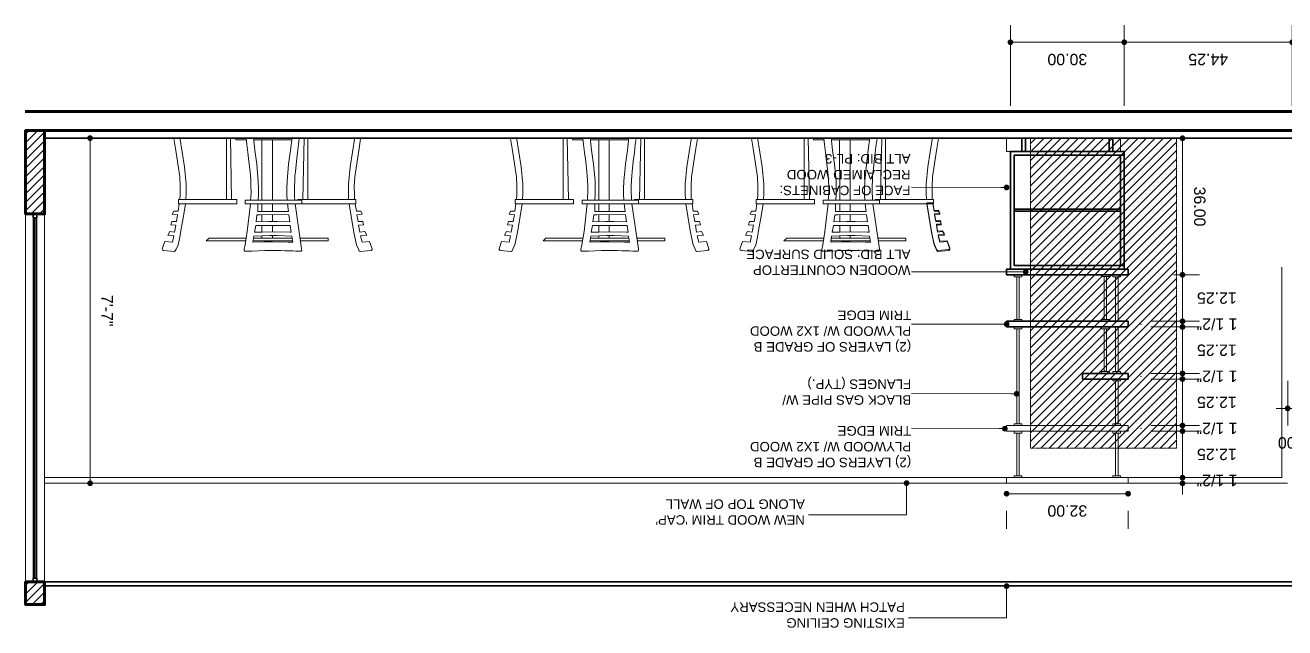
# Model space of a CAD drawing. Extents: x -566 to 72611, y -487 to 32334.
# Drawn here: x -5.1 to 326.8, y -487.1 to -328.2 of the extents above; entities that cross this region are included whole.
import ezdxf

# ---------------------------------------------------------------- set-up
doc = ezdxf.new("R2010")
doc.units = 0
doc.header["$LTSCALE"] = 0.5
doc.header["$MEASUREMENT"] = 0
doc.linetypes.add('HIDDEN', pattern=[0.375, 0.25, -0.125])
doc.layers.get('0').update_dxf_attribs({"color": 20, "linetype": 'CONTINUOUS'})
doc.layers.get('DEFPOINTS').update_dxf_attribs({"linetype": 'CONTINUOUS', "lineweight": 5})
for name, color, linetype, lineweight in [('Annotations', 40, 'CONTINUOUS', 5), ('Framing', 142, 'CONTINUOUS', 35), ('hatch', 253, 'CONTINUOUS', 5), ('viewed', 160, 'CONTINUOUS', 13), ('walls', 191, 'CONTINUOUS', 60)]:
    doc.layers.add(name, color=color, linetype=linetype, lineweight=lineweight)
doc.layers.add('demolished', color=7, linetype='HIDDEN', lineweight=13, true_color=0xf00000)
doc.layers.add('layout', color=7, linetype='CONTINUOUS', lineweight=5, true_color=0xcfcfcf)
doc.styles.get("Standard").update_dxf_attribs({"font": 'arial.ttf'})
doc.dimstyles.new('Arch96', dxfattribs={"dimscale": 96, "dimtxt": 0.03125, "dimasz": 0.015625, "dimexe": 0.046875, "dimexo": 0.0625, "dimgap": 0.03125, "dimtad": 1, "dimtoh": 1, "dimdec": 4, "dimzin": 3, "dimdsep": 46, "dimlunit": 4, "dimtxsty": 'Standard', "dimblk": 'DOT', "dimcen": 0, "dimdle": 0.046875, "dimclrd": 256, "dimclre": 256, "dimclrt": 256, "dimaunit": 1, "dimadec": 3, "dimazin": 2, "dimtfac": 1, "dimtdec": 4, "dimtmove": 2, "dimatfit": 3, "dimldrblk": 'ARO14', "dimfxl": 1, "dimfrac": 2, "dimlwd": -1, "dimlwe": -1, "dimarcsym": 0})
doc.dimstyles.new('Arch96 IN', dxfattribs={"dimscale": 96, "dimtxt": 0.03125, "dimasz": 0.015625, "dimexe": 0.046875, "dimexo": 0.125, "dimgap": 0.03125, "dimtad": 1, "dimtoh": 1, "dimzin": 3, "dimdsep": 46, "dimtxsty": 'Standard', "dimblk": 'DOT', "dimcen": 0, "dimdle": 0.046875, "dimclrd": 256, "dimclre": 256, "dimclrt": 256, "dimaunit": 1, "dimadec": 3, "dimazin": 2, "dimtfac": 1, "dimtmove": 2, "dimatfit": 3, "dimldrblk": 'ARO14', "dimfxl": 1, "dimfrac": 2, "dimlwd": -1, "dimlwe": -1, "dimarcsym": 0})
pattern_1 = [(225, (520.0315, -40.7043), (1.122532, -1.122532), [])]

# ---------------------------------------------------------------- blocks, each defined once
blk = doc.blocks.new('_Dot')
at = {"color": 0, "linetype": 'ByBlock', "lineweight": -2}
blk.add_line((-0.5, 0), (-1, 0), dxfattribs=at)
at = {"color": 0, "linetype": 'ByBlock', "const_width": 0.5}
blk.add_lwpolyline([(-0.25, 0, 1), (0.25, 0, 1)], format="xyb", close=True, dxfattribs=at)
blk = doc.blocks.new('*D21')
at = {"layer": 'Annotations', "transparency": 16777216}
for p, q in [((327.52, -421.97), (327.52, -433.72)), ((330.52, -421.97), (330.52, -433.72)), ((326.02, -429.22), (324.52, -429.22)), ((330.52, -429.22), (327.52, -429.22)), ((332.02, -429.22), (333.52, -429.22))]:
    blk.add_line(p, q, dxfattribs=at)
at = {"layer": 'DEFPOINTS', "color": 0, "transparency": 16777216}
for p in [(327.52, -409.97), (330.52, -409.97), (327.52, -429.22)]:
    blk.add_point(p, dxfattribs=at)
at = {"layer": 'Annotations', "transparency": 16777216, "xscale": 1.5, "yscale": 1.5, "zscale": 1.5}
blk.add_blockref('_Dot', (327.52, -429.22), dxfattribs=at)
at = {"layer": 'Annotations', "transparency": 16777216, "xscale": 1.5, "yscale": 1.5, "zscale": 1.5, "rotation": 180}
blk.add_blockref('_Dot', (330.52, -429.22), dxfattribs=at)
at = {"layer": 'Annotations', "transparency": 16777216, "insert": (329.02, -438.28), "char_height": 3, "attachment_point": 5, "rotation": 180}
blk.add_mtext('3.00', dxfattribs=at)
blk = doc.blocks.new('ARO14')
blk.add_line((0, 0), (-1.02, 0))
at = {"const_width": 0.0625}
blk.add_lwpolyline([(-0.77, 0.47), (0, 0), (-0.77, -0.47)], dxfattribs=at)
blk = doc.blocks.new('*D48')
at = {"layer": 'Annotations', "transparency": 16777216}
for p, q in [((298.62, -358), (304.31, -358)), ((299.81, -359.5), (299.81, -392.5)), ((297.47, -394), (304.31, -394))]:
    blk.add_line(p, q, dxfattribs=at)
at = {"layer": 'DEFPOINTS', "color": 0, "transparency": 16777216}
for p in [(286.62, -358), (285.47, -394), (299.81, -394)]:
    blk.add_point(p, dxfattribs=at)
at = {"layer": 'Annotations', "transparency": 16777216, "xscale": 1.5, "yscale": 1.5, "zscale": 1.5}
for p, rotation in [((299.81, -358), 90.00000000000944), ((299.81, -394), 270.0000000000095)]:
    blk.add_blockref('_Dot', p, dxfattribs=dict(at, rotation=rotation))
at = {"layer": 'Annotations', "transparency": 16777216, "insert": (304.34, -376), "char_height": 3, "attachment_point": 5, "rotation": 270}
blk.add_mtext('36.00', dxfattribs=at)
blk = doc.blocks.new('*D77')
at = {"layer": 'Annotations', "transparency": 16777216}
for p, q in [((6.01, -357.96), (16.5, -357.96)), ((12, -359.46), (12, -447.46)), ((6.01, -448.96), (16.5, -448.96))]:
    blk.add_line(p, q, dxfattribs=at)
at = {"layer": 'DEFPOINTS', "color": 0, "transparency": 16777216}
for p in [(0.01, -357.96), (0.01, -448.96), (12, -448.96)]:
    blk.add_point(p, dxfattribs=at)
at = {"layer": 'Annotations', "transparency": 16777216, "xscale": 1.5, "yscale": 1.5, "zscale": 1.5}
for p, rotation in [((12, -357.96), 90), ((12, -448.96), 270)]:
    blk.add_blockref('_Dot', p, dxfattribs=dict(at, rotation=rotation))
at = {"layer": 'Annotations', "transparency": 16777216, "insert": (16.5, -403.46), "char_height": 3, "attachment_point": 5, "rotation": 270}
blk.add_mtext('7\'-7"', dxfattribs=at)
blk = doc.blocks.new('*D84')
at = {"layer": 'Annotations', "transparency": 16777216}
for p, q in [((284.47, -349.46), (284.47, -328.19)), ((328.72, -349.46), (328.72, -328.19)), ((327.22, -332.69), (285.97, -332.69))]:
    blk.add_line(p, q, dxfattribs=at)
at = {"layer": 'DEFPOINTS', "color": 0, "transparency": 16777216}
for p in [(284.47, -332.69), (284.47, -361.46), (328.72, -361.46)]:
    blk.add_point(p, dxfattribs=at)
at = {"layer": 'Annotations', "transparency": 16777216, "xscale": 1.5, "yscale": 1.5, "zscale": 1.5, "rotation": 180}
blk.add_blockref('_Dot', (284.47, -332.69), dxfattribs=at)
at = {"layer": 'Annotations', "transparency": 16777216, "xscale": 1.5, "yscale": 1.5, "zscale": 1.5}
blk.add_blockref('_Dot', (328.72, -332.69), dxfattribs=at)
at = {"layer": 'Annotations', "transparency": 16777216, "insert": (306.59, -337.22), "char_height": 3, "attachment_point": 5, "rotation": 180}
blk.add_mtext('44.25', dxfattribs=at)
blk = doc.blocks.new('*D85')
at = {"layer": 'Annotations', "transparency": 16777216}
for p, q in [((254.47, -349.46), (254.47, -328.19)), ((284.47, -349.46), (284.47, -328.19)), ((282.97, -332.69), (255.97, -332.69))]:
    blk.add_line(p, q, dxfattribs=at)
at = {"layer": 'DEFPOINTS', "color": 0, "transparency": 16777216}
for p in [(254.47, -332.69), (254.47, -361.46), (284.47, -361.46)]:
    blk.add_point(p, dxfattribs=at)
at = {"layer": 'Annotations', "transparency": 16777216, "xscale": 1.5, "yscale": 1.5, "zscale": 1.5, "rotation": 180}
blk.add_blockref('_Dot', (254.47, -332.69), dxfattribs=at)
at = {"layer": 'Annotations', "transparency": 16777216, "xscale": 1.5, "yscale": 1.5, "zscale": 1.5}
blk.add_blockref('_Dot', (284.47, -332.69), dxfattribs=at)
at = {"layer": 'Annotations', "transparency": 16777216, "insert": (269.47, -337.22), "char_height": 3, "attachment_point": 5, "rotation": 180}
blk.add_mtext('30.00', dxfattribs=at)
blk = doc.blocks.new('*D86')
at = {"layer": 'Annotations', "transparency": 16777216}
for p, q in [((297.47, -394), (304.31, -394)), ((299.81, -395.5), (299.81, -404.75)), ((297.47, -406.25), (304.31, -406.25))]:
    blk.add_line(p, q, dxfattribs=at)
at = {"layer": 'DEFPOINTS', "color": 0, "transparency": 16777216}
for p in [(285.47, -394), (285.47, -406.25), (299.81, -406.25)]:
    blk.add_point(p, dxfattribs=at)
at = {"layer": 'Annotations', "transparency": 16777216, "xscale": 1.5, "yscale": 1.5, "zscale": 1.5}
for p, rotation in [((299.81, -394), 90.00000000000944), ((299.81, -406.25), 270.0000000000095)]:
    blk.add_blockref('_Dot', p, dxfattribs=dict(at, rotation=rotation))
at = {"layer": 'Annotations', "transparency": 16777216, "insert": (308.87, -400.12), "char_height": 3, "attachment_point": 5, "rotation": 180}
blk.add_mtext('12.25', dxfattribs=at)
blk = doc.blocks.new('*D87')
at = {"layer": 'Annotations', "transparency": 16777216}
for p, q in [((299.81, -404.75), (299.81, -403.25)), ((291.47, -406.25), (304.31, -406.25)), ((291.47, -407.74), (304.31, -407.74)), ((299.81, -406.25), (299.81, -407.74)), ((299.81, -409.24), (299.81, -410.74))]:
    blk.add_line(p, q, dxfattribs=at)
at = {"layer": 'DEFPOINTS', "color": 0, "transparency": 16777216}
for p in [(285.47, -406.25), (285.47, -407.74), (299.81, -407.74)]:
    blk.add_point(p, dxfattribs=at)
at = {"layer": 'Annotations', "transparency": 16777216, "xscale": 1.5, "yscale": 1.5, "zscale": 1.5}
for p, rotation in [((299.81, -406.25), 270.0000000000095), ((299.81, -407.74), 90.00000000000944)]:
    blk.add_blockref('_Dot', p, dxfattribs=dict(at, rotation=rotation))
at = {"layer": 'Annotations', "transparency": 16777216, "insert": (308.91, -406.99), "char_height": 3, "attachment_point": 5, "rotation": 180}
blk.add_mtext('1 1/2"', dxfattribs=at)
blk = doc.blocks.new('*D88')
at = {"layer": 'Annotations', "transparency": 16777216}
for p, q in [((297.47, -407.74), (304.31, -407.74)), ((299.81, -409.24), (299.81, -418.49)), ((297.47, -419.99), (304.31, -419.99))]:
    blk.add_line(p, q, dxfattribs=at)
at = {"layer": 'DEFPOINTS', "color": 0, "transparency": 16777216}
for p in [(285.47, -407.74), (285.47, -419.99), (299.81, -419.99)]:
    blk.add_point(p, dxfattribs=at)
at = {"layer": 'Annotations', "transparency": 16777216, "xscale": 1.5, "yscale": 1.5, "zscale": 1.5}
for p, rotation in [((299.81, -407.74), 90.00000000000944), ((299.81, -419.99), 270.0000000000095)]:
    blk.add_blockref('_Dot', p, dxfattribs=dict(at, rotation=rotation))
at = {"layer": 'Annotations', "transparency": 16777216, "insert": (308.87, -413.86), "char_height": 3, "attachment_point": 5, "rotation": 180}
blk.add_mtext('12.25', dxfattribs=at)
blk = doc.blocks.new('*D89')
at = {"layer": 'Annotations', "transparency": 16777216}
for p, q in [((299.81, -418.49), (299.81, -416.99)), ((291.47, -419.99), (304.31, -419.99)), ((299.81, -419.99), (299.81, -421.48)), ((291.47, -421.48), (304.31, -421.48)), ((299.81, -422.98), (299.81, -424.48))]:
    blk.add_line(p, q, dxfattribs=at)
at = {"layer": 'DEFPOINTS', "color": 0, "transparency": 16777216}
for p in [(285.47, -419.99), (285.47, -421.48), (299.81, -421.48)]:
    blk.add_point(p, dxfattribs=at)
at = {"layer": 'Annotations', "transparency": 16777216, "xscale": 1.5, "yscale": 1.5, "zscale": 1.5}
for p, rotation in [((299.81, -419.99), 270.0000000000095), ((299.81, -421.48), 90.00000000000944)]:
    blk.add_blockref('_Dot', p, dxfattribs=dict(at, rotation=rotation))
at = {"layer": 'Annotations', "transparency": 16777216, "insert": (308.91, -420.73), "char_height": 3, "attachment_point": 5, "rotation": 180}
blk.add_mtext('1 1/2"', dxfattribs=at)
blk = doc.blocks.new('*D90')
at = {"layer": 'Annotations', "transparency": 16777216}
for p, q in [((297.47, -421.48), (304.31, -421.48)), ((299.81, -422.98), (299.81, -432.23)), ((297.47, -433.73), (304.31, -433.73))]:
    blk.add_line(p, q, dxfattribs=at)
at = {"layer": 'DEFPOINTS', "color": 0, "transparency": 16777216}
for p in [(285.47, -421.48), (285.47, -433.73), (299.81, -433.73)]:
    blk.add_point(p, dxfattribs=at)
at = {"layer": 'Annotations', "transparency": 16777216, "xscale": 1.5, "yscale": 1.5, "zscale": 1.5}
for p, rotation in [((299.81, -421.48), 90.00000000000944), ((299.81, -433.73), 270.0000000000095)]:
    blk.add_blockref('_Dot', p, dxfattribs=dict(at, rotation=rotation))
at = {"layer": 'Annotations', "transparency": 16777216, "insert": (308.87, -427.6), "char_height": 3, "attachment_point": 5, "rotation": 180}
blk.add_mtext('12.25', dxfattribs=at)
blk = doc.blocks.new('*D91')
at = {"layer": 'Annotations', "transparency": 16777216}
for p, q in [((299.81, -432.23), (299.81, -430.73)), ((291.47, -433.73), (304.31, -433.73)), ((299.81, -433.73), (299.81, -435.22)), ((291.47, -435.22), (304.31, -435.22)), ((299.81, -436.72), (299.81, -438.22))]:
    blk.add_line(p, q, dxfattribs=at)
at = {"layer": 'DEFPOINTS', "color": 0, "transparency": 16777216}
for p in [(285.47, -433.73), (285.47, -435.22), (299.81, -435.22)]:
    blk.add_point(p, dxfattribs=at)
at = {"layer": 'Annotations', "transparency": 16777216, "xscale": 1.5, "yscale": 1.5, "zscale": 1.5}
for p, rotation in [((299.81, -433.73), 270.0000000000095), ((299.81, -435.22), 90.00000000000944)]:
    blk.add_blockref('_Dot', p, dxfattribs=dict(at, rotation=rotation))
at = {"layer": 'Annotations', "transparency": 16777216, "insert": (308.91, -434.47), "char_height": 3, "attachment_point": 5, "rotation": 180}
blk.add_mtext('1 1/2"', dxfattribs=at)
blk = doc.blocks.new('*D92')
at = {"layer": 'Annotations', "transparency": 16777216}
for p, q in [((297.47, -435.22), (304.31, -435.22)), ((299.81, -436.72), (299.81, -445.97)), ((297.47, -447.47), (304.31, -447.47))]:
    blk.add_line(p, q, dxfattribs=at)
at = {"layer": 'DEFPOINTS', "color": 0, "transparency": 16777216}
for p in [(285.47, -435.22), (285.47, -447.47), (299.81, -447.47)]:
    blk.add_point(p, dxfattribs=at)
at = {"layer": 'Annotations', "transparency": 16777216, "xscale": 1.5, "yscale": 1.5, "zscale": 1.5}
for p, rotation in [((299.81, -435.22), 90.00000000000944), ((299.81, -447.47), 270.0000000000095)]:
    blk.add_blockref('_Dot', p, dxfattribs=dict(at, rotation=rotation))
at = {"layer": 'Annotations', "transparency": 16777216, "insert": (308.87, -441.34), "char_height": 3, "attachment_point": 5, "rotation": 180}
blk.add_mtext('12.25', dxfattribs=at)
blk = doc.blocks.new('*D93')
at = {"layer": 'Annotations', "transparency": 16777216}
for p, q in [((299.81, -445.97), (299.81, -444.47)), ((291.47, -447.47), (304.31, -447.47)), ((299.81, -447.47), (299.81, -448.96)), ((291.47, -448.96), (304.31, -448.96)), ((299.81, -450.46), (299.81, -451.96))]:
    blk.add_line(p, q, dxfattribs=at)
at = {"layer": 'DEFPOINTS', "color": 0, "transparency": 16777216}
for p in [(285.47, -447.47), (285.47, -448.96), (299.81, -448.96)]:
    blk.add_point(p, dxfattribs=at)
at = {"layer": 'Annotations', "transparency": 16777216, "xscale": 1.5, "yscale": 1.5, "zscale": 1.5}
for p, rotation in [((299.81, -447.47), 270.0000000000095), ((299.81, -448.96), 90.00000000000944)]:
    blk.add_blockref('_Dot', p, dxfattribs=dict(at, rotation=rotation))
at = {"layer": 'Annotations', "transparency": 16777216, "insert": (308.91, -448.21), "char_height": 3, "attachment_point": 5, "rotation": 180}
blk.add_mtext('1 1/2"', dxfattribs=at)
blk = doc.blocks.new('*D94')
at = {"layer": 'Annotations', "transparency": 16777216}
for p, q in [((283.97, -451.71), (254.97, -451.71)), ((253.47, -460.96), (253.47, -456.21)), ((285.47, -460.96), (285.47, -456.21))]:
    blk.add_line(p, q, dxfattribs=at)
at = {"layer": 'DEFPOINTS', "color": 0, "transparency": 16777216}
for p in [(253.47, -448.96), (285.47, -448.96), (253.47, -451.71)]:
    blk.add_point(p, dxfattribs=at)
at = {"layer": 'Annotations', "transparency": 16777216, "xscale": 1.5, "yscale": 1.5, "zscale": 1.5, "rotation": 180}
blk.add_blockref('_Dot', (253.47, -451.71), dxfattribs=at)
at = {"layer": 'Annotations', "transparency": 16777216, "xscale": 1.5, "yscale": 1.5, "zscale": 1.5}
blk.add_blockref('_Dot', (285.47, -451.71), dxfattribs=at)
at = {"layer": 'Annotations', "transparency": 16777216, "insert": (269.47, -456.24), "char_height": 3, "attachment_point": 5, "rotation": 180}
blk.add_mtext('32.00', dxfattribs=at)

msp = doc.modelspace()

# ---------------------------------------------------------------- hatches: boundary and pattern name
at = {"layer": 'demolished'}
h = msp.add_hatch(dxfattribs=at)
h.set_pattern_fill('ANSI31', color=256, scale=0.5, style=0)
h.set_pattern_definition([(225, (520.0315, -40.7043), (1.122532, -1.122532), [])])
h.paths.add_polyline_path([(298.25, -439.699), (259.75, -439.699), (259.75, -357.95856), (298.25, -357.95856)])
at = {"layer": 'hatch'}
h = msp.add_hatch(dxfattribs=at)
h.set_pattern_fill('ANSI31', color=256, scale=0.5, style=0)
h.set_pattern_definition(pattern_1)
h.paths.add_polyline_path([(0.00592, -355.95856), (-5, -355.95856), (-5, -377.94794), (0.00592, -377.94794)])
h = msp.add_hatch(dxfattribs=at)
h.set_pattern_fill('ANSI31', color=256, scale=0.5, style=0)
h.set_pattern_definition(pattern_1)
h.paths.add_polyline_path([(0.00023, -474.95856), (-5, -474.95856), (-5, -480.95856), (0.00023, -480.95856)])

# ---------------------------------------------------------------- linework, layer by layer
for p, q in [((286.98893, -357.95856), (0.00592, -357.95856)), ((291.99485, -357.95856), (286.98893, -357.95856)), ((292.09771, -357.95856), (291.89199, -357.95856)), ((340.86367, -357.95856), (291.99485, -357.95856))]:
    msp.add_line(p, q)
at = {"layer": 'Annotations'}
for p in [(288.86831, -407.02749), (288.86831, -420.73496), (288.86831, -434.47244)]:
    msp.add_point(p, dxfattribs=at)
at = {"layer": 'demolished'}
msp.add_lwpolyline([(298.25, -439.699), (259.75, -439.699), (259.75, -357.95856), (298.25, -357.95856)], close=True, dxfattribs=at)
at = {"layer": 'Framing'}
for p, q in [((0.00592, -357.95856), (762.5, -357.95856)), ((283.46925, -376.71496), (255.46925, -376.71496)), ((283.46925, -377.21496), (255.46925, -377.21496)), ((-2.74704, -378.94794), (-2.74704, -473.95856)), ((-2.24704, -378.94794), (-2.24704, -473.95856)), ((285.46925, -394.00001), (285.46925, -392.51136)), ((533.50015, -475.95856), (0.00018, -475.95856)), ((533.50015, -474.95856), (0.00023, -474.95856))]:
    msp.add_line(p, q, dxfattribs=at)
for points in [[(281.46925, -357.95856), (257.46925, -357.95856), (257.46925, -361.45856), (281.46925, -361.45856)], [(280.46925, -357.95856), (258.46925, -357.95856), (258.46925, -361.45856), (280.46925, -361.45856)], [(284.46925, -361.45856), (254.46925, -361.45856), (254.46925, -392.51136), (284.46925, -392.51136)], [(283.46925, -362.45856), (255.46925, -362.45856), (255.46925, -391.51136), (283.46925, -391.51136)], [(283.46925, -391.51136), (284.46925, -391.51136), (284.46925, -362.45856), (283.46925, -362.45856)], [(-1.99704, -378.94794), (-2.99704, -378.94794), (-2.99704, -377.94794), (-1.99704, -377.94794)], [(-1.99704, -473.95856), (-2.99704, -473.95856), (-2.99704, -474.95856), (-1.99704, -474.95856)]]:
    msp.add_lwpolyline(points, close=True, dxfattribs=at)
for points in [[(285.46925, -392.51136), (253.46925, -392.51136), (253.46925, -394.00001), (285.46925, -394.00001)], [(283.49165, -406.24888), (253.46925, -406.24888), (253.46925, -407.73753), (283.49165, -407.73753)], [(282.8178, -407.73753), (285.46925, -407.73753), (285.46925, -406.24888), (283.49165, -406.24888)], [(283.49165, -419.99064), (273.46925, -419.99064), (273.46925, -421.47929), (283.49165, -421.47929)], [(282.8178, -421.47929), (285.46925, -421.47929), (285.46925, -419.99064), (283.49165, -419.99064)]]:
    msp.add_lwpolyline(points, dxfattribs=at)
at = {"layer": 'hatch'}
for p in [(326.01628, -391.96001), (-0.09694, -447.45856)]:
    msp.add_line(p, (326.01628, -447.45856), dxfattribs=at)
for points in [[(53.14163, -358.39086), (50.38274, -358.39086), (50.38274, -357.95856), (66.95084, -357.95856), (66.95084, -358.03616)], [(65.14314, -358.39086), (55.0771, -358.39086)], [(141.86062, -358.39086), (139.10173, -358.39086), (139.10173, -357.95856), (155.66983, -357.95856), (155.66983, -358.03616)], [(153.86213, -358.39086), (143.79609, -358.39086)], [(205.3476, -358.39086), (202.58871, -358.39086), (202.58871, -357.95856), (219.15681, -357.95856), (219.15681, -358.03616)], [(217.34911, -358.39086), (207.28307, -358.39086)]]:
    msp.add_lwpolyline(points, dxfattribs=at)
at = {"layer": 'layout'}
for points in [[(35.61195, -357.81985), (36.84628, -365.53445), (37.27487, -370.11178), (37.29201, -372.54616), (37.22344, -374.1748), (35.66338, -374.1748), (35.71481, -372.94046), (35.73195, -370.74609), (35.61195, -368.17455), (34.48047, -360.73425), (34.06903, -358.02557)], [(47.9553, -357.85414), (47.9553, -374.1748), (49.29165, -374.1748), (48.98392, -357.85414)], [(55.00735, -357.79526), (55.39569, -361.11141), (55.90999, -364.81442), (56.32144, -369.30603), (56.39001, -371.32897), (56.39001, -372.94046), (56.28517, -374.25458), (56.25287, -374.32934), (54.29291, -374.32934), (54.33279, -373.66049), (54.40136, -372.22043), (54.38422, -370.69466), (54.31564, -369.03173), (54.24707, -367.93455), (54.14421, -366.83736), (53.85277, -364.12868), (53.54418, -361.76287), (53.30418, -359.63707), (53.09845, -358.05986)], [(65.21289, -357.79526), (64.82455, -361.11141), (64.31025, -364.81442), (63.8988, -369.30603), (63.83023, -371.32897), (63.83023, -372.94046), (63.93507, -374.25458), (63.95959, -374.32934), (65.9281, -374.32934), (65.88745, -373.66049), (65.81888, -372.22043), (65.83602, -370.69466), (65.9046, -369.03173), (65.97317, -367.93455), (66.07603, -366.83736), (66.36747, -364.12868), (66.67606, -361.76287), (66.91607, -359.63707), (67.12179, -358.05986)], [(69.38911, -357.85414), (69.38911, -374.1748), (68.05276, -374.1748), (68.3605, -357.85414)], [(81.73247, -357.81985), (80.49813, -365.53445), (80.06954, -370.11178), (80.0524, -372.54616), (80.12097, -374.1748), (81.68104, -374.1748), (81.62961, -372.94046), (81.61246, -370.74609), (81.73247, -368.17455), (82.86394, -360.73425), (83.27539, -358.02557)], [(124.33094, -357.81985), (125.56527, -365.53445), (125.99386, -370.11178), (126.011, -372.54616), (125.94243, -374.1748), (124.38237, -374.1748), (124.4338, -372.94046), (124.45094, -370.74609), (124.33094, -368.17455), (123.19946, -360.73425), (122.78802, -358.02557)], [(136.67429, -357.85414), (136.67429, -374.1748), (138.01064, -374.1748), (137.7029, -357.85414)], [(143.72634, -357.79526), (144.11468, -361.11141), (144.62898, -364.81442), (145.04043, -369.30603), (145.109, -371.32897), (145.109, -372.94046), (145.00416, -374.25458), (144.97186, -374.32934), (143.0119, -374.32934), (143.05178, -373.66049), (143.12035, -372.22043), (143.10321, -370.69466), (143.03463, -369.03173), (142.96606, -367.93455), (142.8632, -366.83736), (142.57176, -364.12868), (142.26317, -361.76287), (142.02316, -359.63707), (141.81744, -358.05986)], [(153.93188, -357.79526), (153.54354, -361.11141), (153.02924, -364.81442), (152.61779, -369.30603), (152.54922, -371.32897), (152.54922, -372.94046), (152.65406, -374.25458), (152.67858, -374.32934), (154.64709, -374.32934), (154.60644, -373.66049), (154.53787, -372.22043), (154.55501, -370.69466), (154.62359, -369.03173), (154.69216, -367.93455), (154.79502, -366.83736), (155.08646, -364.12868), (155.39505, -361.76287), (155.63506, -359.63707), (155.84078, -358.05986)], [(158.1081, -357.85414), (158.1081, -374.1748), (156.77175, -374.1748), (157.07949, -357.85414)], [(170.45146, -357.81985), (169.21712, -365.53445), (168.78853, -370.11178), (168.77139, -372.54616), (168.83996, -374.1748), (170.40003, -374.1748), (170.3486, -372.94046), (170.33145, -370.74609), (170.45146, -368.17455), (171.58293, -360.73425), (171.99438, -358.02557)], [(187.81792, -357.81985), (189.05225, -365.53445), (189.48084, -370.11178), (189.49798, -372.54616), (189.42941, -374.1748), (187.86935, -374.1748), (187.92078, -372.94046), (187.93792, -370.74609), (187.81792, -368.17455), (186.68644, -360.73425), (186.275, -358.02557)], [(200.16127, -357.85414), (200.16127, -374.1748), (201.49762, -374.1748), (201.18988, -357.85414)], [(207.21332, -357.79526), (207.60166, -361.11141), (208.11596, -364.81442), (208.52741, -369.30603), (208.59598, -371.32897), (208.59598, -372.94046), (208.49114, -374.25458), (208.45884, -374.32934), (206.49888, -374.32934), (206.53876, -373.66049), (206.60733, -372.22043), (206.59019, -370.69466), (206.52161, -369.03173), (206.45304, -367.93455), (206.35018, -366.83736), (206.05874, -364.12868), (205.75015, -361.76287), (205.51014, -359.63707), (205.30442, -358.05986)], [(217.41886, -357.79526), (217.03052, -361.11141), (216.51622, -364.81442), (216.10477, -369.30603), (216.0362, -371.32897), (216.0362, -372.94046), (216.14104, -374.25458), (216.16556, -374.32934), (218.13407, -374.32934), (218.09342, -373.66049), (218.02485, -372.22043), (218.04199, -370.69466), (218.11057, -369.03173), (218.17914, -367.93455), (218.282, -366.83736), (218.57344, -364.12868), (218.88203, -361.76287), (219.12204, -359.63707), (219.32776, -358.05986)], [(221.59508, -357.85414), (221.59508, -374.1748), (220.25873, -374.1748), (220.56647, -357.85414)], [(233.93844, -357.81985), (232.7041, -365.53445), (232.27551, -370.11178), (232.25837, -372.54616), (232.32694, -374.1748), (233.88701, -374.1748), (233.83558, -372.94046), (233.81843, -370.74609), (233.93844, -368.17455), (235.06991, -360.73425), (235.48136, -358.02557)], [(50.6297, -375.30627), (35.30336, -375.30627), (35.30336, -374.1748), (50.6297, -374.1748)], [(52.88849, -375.31525), (67.77983, -375.31525), (67.77983, -374.32934), (52.88849, -374.32934)], [(139.34869, -375.30627), (124.02235, -375.30627), (124.02235, -374.1748), (139.34869, -374.1748)], [(141.60748, -375.31525), (156.49882, -375.31525), (156.49882, -374.32934), (141.60748, -374.32934)], [(202.83567, -375.30627), (187.50933, -375.30627), (187.50933, -374.1748), (202.83567, -374.1748)], [(205.09446, -375.31525), (219.9858, -375.31525), (219.9858, -374.32934), (205.09446, -374.32934)], [(67.6361, -387.75249), (67.77325, -387.54677), (67.73896, -387.16961), (66.01316, -375.31525), (63.98086, -375.31525), (64.2567, -377.27172), (56.2203, -377.2859), (56.21682, -375.31525), (54.27399, -375.31525), (53.40695, -382.54085), (52.81944, -386.06593), (52.56257, -387.33124), (52.56692, -387.56391), (52.65263, -387.70106), (52.77264, -387.75249), (52.91902, -387.74458), (53.9324, -387.79243), (54.68949, -387.75261), (58.00142, -387.61534), (59.17511, -387.57507), (60.29866, -387.58105), (62.21874, -387.61534), (63.35021, -387.64963), (65.40744, -387.7182), (66.23033, -387.78678)], [(64.6104, -380.0036), (64.36242, -378.2144), (60.17865, -378.1271), (56.80137, -378.1521), (56.04706, -378.18639), (55.96466, -378.21573), (55.71888, -380.0036), (59.06432, -379.98646), (61.36156, -379.96932)], [(156.35509, -387.75249), (156.49223, -387.54677), (156.45795, -387.16961), (154.73215, -375.31525), (152.69985, -375.31525), (152.97569, -377.27172), (144.93929, -377.2859), (144.93581, -375.31525), (142.99298, -375.31525), (142.12594, -382.54085), (141.53843, -386.06593), (141.28156, -387.33124), (141.28591, -387.56391), (141.37162, -387.70106), (141.49163, -387.75249), (141.63801, -387.74458), (142.65139, -387.79243), (143.40848, -387.75261), (146.72041, -387.61534), (147.8941, -387.57507), (149.01765, -387.58105), (150.93772, -387.61534), (152.0692, -387.64963), (154.12643, -387.7182), (154.94932, -387.78678)], [(153.32939, -380.0036), (153.08141, -378.2144), (148.89764, -378.1271), (145.52036, -378.1521), (144.76605, -378.18639), (144.68365, -378.21573), (144.43787, -380.0036), (147.78331, -379.98646), (150.08055, -379.96932)], [(219.84207, -387.75249), (219.97922, -387.54677), (219.94493, -387.16961), (218.21913, -375.31525), (216.18683, -375.31525), (216.46267, -377.27172), (208.42627, -377.2859), (208.42279, -375.31525), (206.47996, -375.31525), (205.61292, -382.54085), (205.02541, -386.06593), (204.76854, -387.33124), (204.77289, -387.56391), (204.8586, -387.70106), (204.97861, -387.75249), (205.12499, -387.74458), (206.13837, -387.79243), (206.89546, -387.75261), (210.20739, -387.61534), (211.38108, -387.57507), (212.50463, -387.58105), (214.42471, -387.61534), (215.55618, -387.64963), (217.61341, -387.7182), (218.4363, -387.78678)], [(216.81637, -380.0036), (216.56839, -378.2144), (212.38462, -378.1271), (209.00734, -378.1521), (208.25303, -378.18639), (208.17063, -378.21573), (207.92485, -380.0036), (211.27029, -379.98646), (213.56753, -379.96932)], [(65.01247, -382.72874), (64.75205, -380.96364), (55.63561, -380.96364), (55.30989, -382.72943), (57.33282, -382.72429), (60.50438, -382.66085), (64.64268, -382.73166)], [(153.73146, -382.72874), (153.47104, -380.96364), (144.3546, -380.96364), (144.02887, -382.72943), (146.05181, -382.72429), (149.22337, -382.66085), (153.36167, -382.73166)], [(217.21844, -382.72874), (216.95802, -380.96364), (207.84158, -380.96364), (207.51585, -382.72943), (209.53879, -382.72429), (212.71035, -382.66085), (216.84865, -382.73166)], [(65.42703, -385.38668), (65.16743, -383.77518), (61.36156, -383.63804), (59.30433, -383.63804), (55.16721, -383.80837), (54.9139, -385.39384), (57.7957, -385.28382), (60.04538, -385.29416), (64.08738, -385.35239)], [(154.14602, -385.38668), (153.88642, -383.77518), (150.08055, -383.63804), (148.02332, -383.63804), (143.8862, -383.80837), (143.63289, -385.39384), (146.51469, -385.28382), (148.76437, -385.29416), (152.80637, -385.35239)], [(217.633, -385.38668), (217.3734, -383.77518), (213.56753, -383.63804), (211.5103, -383.63804), (207.37318, -383.80837), (207.11987, -385.39384), (210.00167, -385.28382), (212.25135, -385.29416), (216.29335, -385.35239)]]:
    msp.add_lwpolyline(points, close=True, dxfattribs=at)
for points in [[(57.28015, -374.32934), (57.27816, -358.39086), (60.05542, -358.39086), (60.0574, -374.32934)], [(145.99913, -374.32934), (145.99715, -358.39086), (148.77441, -358.39086), (148.77639, -374.32934)], [(209.48611, -374.32934), (209.48413, -358.39086), (212.26139, -358.39086), (212.26337, -374.32934)], [(67.77983, -375.30627), (82.04105, -375.30627), (82.04105, -374.1748), (66.71472, -374.1748), (66.71472, -374.32934)], [(156.49882, -375.30627), (170.76004, -375.30627), (170.76004, -374.1748), (155.43371, -374.1748), (155.43371, -374.32934)], [(219.9858, -375.30627), (234.24702, -375.30627), (234.24702, -374.1748), (218.92069, -374.1748), (218.92069, -374.32934)], [(31.31254, -387.56421), (34.20618, -387.82106), (34.44619, -387.68391), (34.65191, -387.27247), (35.16621, -386.07242), (35.61195, -384.11806), (35.93767, -382.2837), (36.60627, -378.56355), (37.12058, -375.30627), (35.4748, -375.30627), (35.19468, -377.26064), (34.03474, -377.19206), (33.65758, -378.04924), (35.0612, -378.1458), (34.71878, -379.98463), (33.52043, -379.93503), (33.28042, -380.86078), (34.59226, -380.91075), (34.25761, -382.738), (32.97184, -382.60942), (32.45753, -383.53518), (34.08327, -383.70397), (33.69187, -385.35239), (31.70322, -385.24953), (31.01748, -387.13532), (31.05035, -387.34104), (31.10788, -387.45324), (31.21719, -387.50498), (31.32076, -387.57971)], [(57.28051, -377.28403), (57.28027, -375.31525)], [(57.28085, -379.9956), (57.28062, -378.14855)], [(60.05752, -375.31525), (60.05777, -377.27913)], [(60.05787, -378.12799), (60.0581, -379.97904)], [(86.03187, -387.56421), (83.13824, -387.82106), (82.89823, -387.68391), (82.69251, -387.27247), (82.1782, -386.07242), (81.73247, -384.11806), (81.40674, -382.2837), (80.73814, -378.56355), (80.22384, -375.30627), (81.86962, -375.30627), (82.14974, -377.26064), (83.30967, -377.19206), (83.68683, -378.04924), (82.28321, -378.1458), (82.62563, -379.98463), (83.82398, -379.93503), (84.06399, -380.86078), (82.75216, -380.91075), (83.08681, -382.738), (84.37257, -382.60942), (84.88688, -383.53518), (83.26114, -383.70397), (83.65255, -385.35239), (85.6412, -385.24953), (86.32694, -387.13532), (86.29406, -387.34104), (86.23653, -387.45324), (86.12722, -387.50498), (86.02365, -387.57971)], [(120.03153, -387.56421), (122.92517, -387.82106), (123.16517, -387.68391), (123.3709, -387.27247), (123.8852, -386.07242), (124.33094, -384.11806), (124.65666, -382.2837), (125.32526, -378.56355), (125.83957, -375.30627), (124.19379, -375.30627), (123.91367, -377.26064), (122.75373, -377.19206), (122.37657, -378.04924), (123.78019, -378.1458), (123.43777, -379.98463), (122.23942, -379.93503), (121.99941, -380.86078), (123.31125, -380.91075), (122.9766, -382.738), (121.69083, -382.60942), (121.17652, -383.53518), (122.80226, -383.70397), (122.41086, -385.35239), (120.42221, -385.24953), (119.73647, -387.13532), (119.76934, -387.34104), (119.82687, -387.45324), (119.93618, -387.50498), (120.03975, -387.57971)], [(145.9995, -377.28403), (145.99926, -375.31525)], [(145.99984, -379.9956), (145.99961, -378.14855)], [(148.77651, -375.31525), (148.77676, -377.27913)], [(148.77686, -378.12799), (148.77709, -379.97904)], [(174.75086, -387.56421), (171.85723, -387.82106), (171.61722, -387.68391), (171.4115, -387.27247), (170.89719, -386.07242), (170.45146, -384.11806), (170.12573, -382.2837), (169.45713, -378.56355), (168.94282, -375.30627), (170.58861, -375.30627), (170.86872, -377.26064), (172.02866, -377.19206), (172.40582, -378.04924), (171.0022, -378.1458), (171.34462, -379.98463), (172.54297, -379.93503), (172.78298, -380.86078), (171.47115, -380.91075), (171.8058, -382.738), (173.09156, -382.60942), (173.60587, -383.53518), (171.98013, -383.70397), (172.37153, -385.35239), (174.36019, -385.24953), (175.04593, -387.13532), (175.01305, -387.34104), (174.95552, -387.45324), (174.84621, -387.50498), (174.74264, -387.57971)], [(183.51851, -387.56421), (186.41215, -387.82106), (186.65216, -387.68391), (186.85788, -387.27247), (187.37218, -386.07242), (187.81792, -384.11806), (188.14364, -382.2837), (188.81224, -378.56355), (189.32655, -375.30627), (187.68077, -375.30627), (187.40065, -377.26064), (186.24071, -377.19206), (185.86355, -378.04924), (187.26717, -378.1458), (186.92475, -379.98463), (185.7264, -379.93503), (185.48639, -380.86078), (186.79823, -380.91075), (186.46358, -382.738), (185.17781, -382.60942), (184.6635, -383.53518), (186.28924, -383.70397), (185.89784, -385.35239), (183.90919, -385.24953), (183.22345, -387.13532), (183.25632, -387.34104), (183.31385, -387.45324), (183.42316, -387.50498), (183.52673, -387.57971)], [(209.48648, -377.28403), (209.48624, -375.31525)], [(209.48682, -379.9956), (209.48659, -378.14855)], [(212.26349, -375.31525), (212.26374, -377.27913)], [(212.26384, -378.12799), (212.26407, -379.97904)], [(238.23784, -387.31816), (235.34421, -387.57501), (235.1042, -387.43786), (234.89848, -387.02642), (234.38417, -385.82637), (233.93844, -383.872), (233.61271, -382.03764), (232.94411, -378.31749), (232.4298, -375.06022), (234.07559, -375.06022), (234.3557, -377.01458), (235.51564, -376.94601), (235.8928, -377.80319), (234.48918, -377.89975), (234.8316, -379.73858), (236.02995, -379.68898), (236.26996, -380.61473), (234.95813, -380.66469), (235.29278, -382.49195), (236.57854, -382.36337), (237.09285, -383.28912), (235.46711, -383.45792), (235.85851, -385.10634), (237.84717, -385.00348), (238.53291, -386.88927), (238.50003, -387.09499), (238.4425, -387.20718), (238.33319, -387.25892), (238.22962, -387.33365)], [(238.23784, -387.56421), (235.34421, -387.82106), (235.1042, -387.68391), (234.89848, -387.27247), (234.38417, -386.07242), (233.93844, -384.11806), (233.61271, -382.2837), (232.94411, -378.56355), (232.4298, -375.30627), (234.07559, -375.30627), (234.3557, -377.26064), (235.51564, -377.19206), (235.8928, -378.04924), (234.48918, -378.1458), (234.8316, -379.98463), (236.02995, -379.93503), (236.26996, -380.86078), (234.95813, -380.91075), (235.29278, -382.738), (236.57854, -382.60942), (237.09285, -383.53518), (235.46711, -383.70397), (235.85851, -385.35239), (237.84717, -385.24953), (238.53291, -387.13532), (238.50003, -387.34104), (238.4425, -387.45324), (238.33319, -387.50498), (238.22962, -387.57971)], [(57.28119, -382.72442), (57.28097, -380.96364)], [(60.05823, -380.96364), (60.05844, -382.66977)], [(146.00018, -382.72442), (145.99996, -380.96364)], [(148.77721, -380.96364), (148.77743, -382.66977)], [(209.48716, -382.72442), (209.48694, -380.96364)], [(212.26419, -380.96364), (212.26441, -382.66977)], [(52.99539, -385.01019), (42.60651, -385.00952), (43.3485, -384.36435), (53.10303, -384.36435)], [(55.07838, -384.36435), (65.26234, -384.36435)], [(60.05856, -383.63804), (60.05865, -384.36435), (57.28139, -384.36435), (57.28131, -383.72133)], [(67.33056, -384.36435), (74.73706, -384.36435), (74.7379, -385.0116), (67.42472, -385.01113)], [(141.71438, -385.01019), (131.3255, -385.00952), (132.06749, -384.36435), (141.82202, -384.36435)], [(143.79737, -384.36435), (153.98133, -384.36435)], [(148.77755, -383.63804), (148.77764, -384.36435), (146.00038, -384.36435), (146.0003, -383.72133)], [(156.04955, -384.36435), (163.45605, -384.36435), (163.45689, -385.0116), (156.14371, -385.01113)], [(205.20136, -385.01019), (194.81248, -385.00952), (195.55447, -384.36435), (205.309, -384.36435)], [(207.28435, -384.36435), (217.46831, -384.36435)], [(212.26453, -383.63804), (212.26462, -384.36435), (209.48736, -384.36435), (209.48728, -383.72133)], [(219.53653, -384.36435), (226.94303, -384.36435), (226.94387, -385.0116), (219.63069, -385.01113)], [(65.36651, -385.01099), (54.97518, -385.01032)], [(154.0855, -385.01099), (143.69417, -385.01032)], [(217.57248, -385.01099), (207.18115, -385.01032)]]:
    msp.add_lwpolyline(points, dxfattribs=at)
at = {"layer": 'viewed'}
for p, q in [((-5, -474.95856), (-5, -377.94794)), ((-2.99704, -377.94794), (-2.99704, -473.95856)), ((-1.99704, -377.94794), (-1.99704, -473.95856)), ((0.00592, -377.94794), (0.00023, -474.95856)), ((-0.09694, -448.95856), (327.51628, -448.95856))]:
    msp.add_line(p, q, dxfattribs=at)
for points in [[(257.46925, -357.95856), (253.46925, -357.95856), (253.46925, -361.45856), (258.1192, -361.45856)], [(279.49165, -357.95856), (283.49165, -357.95856), (283.49165, -361.45856), (281.46925, -361.45856)]]:
    msp.add_lwpolyline(points, dxfattribs=at)
for points in [[(257.46925, -394.51432), (255.46925, -394.51432), (255.46925, -394.00001), (257.46925, -394.00001)], [(256.81068, -405.76886), (256.12071, -405.76886), (256.12071, -394.51432), (256.81068, -394.51432)], [(278.48401, -394.00001), (280.48401, -394.00001), (280.48401, -394.48003), (278.48401, -394.48003)], [(279.13902, -405.76886), (279.82899, -405.76886), (279.82899, -394.48003), (279.13902, -394.48003)], [(281.46925, -394.51432), (283.46925, -394.51432), (283.46925, -394.00001), (281.46925, -394.00001)], [(282.12783, -406.24888), (282.8178, -406.24888), (282.8178, -394.51432), (282.12783, -394.51432)], [(257.46925, -405.76886), (255.46925, -405.76886), (255.46925, -406.24888), (257.46925, -406.24888)], [(257.46925, -408.25183), (255.46925, -408.25183), (255.46925, -407.73753), (257.46925, -407.73753)], [(278.48045, -405.76886), (280.48045, -405.76886), (280.48045, -406.24888), (278.48045, -406.24888)], [(278.48401, -407.73753), (280.48401, -407.73753), (280.48401, -408.21755), (278.48401, -408.21755)], [(282.12783, -419.51062), (282.8178, -419.51062), (282.8178, -407.73753), (282.12783, -407.73753)], [(256.81068, -433.24809), (256.12071, -433.24809), (256.12071, -408.25183), (256.81068, -408.25183)], [(279.13902, -419.44637), (279.82899, -419.44637), (279.82899, -408.21755), (279.13902, -408.21755)], [(285.46925, -419.99064), (273.46925, -419.99064), (273.46925, -421.47929), (285.46925, -421.47929)], [(278.48045, -419.51062), (280.48045, -419.51062), (280.48045, -419.99064), (278.48045, -419.99064)], [(281.46925, -419.51062), (283.46925, -419.51062), (283.46925, -419.99064), (281.46925, -419.99064)], [(281.46925, -421.99359), (283.46925, -421.99359), (283.46925, -421.47929), (281.46925, -421.47929)], [(282.12783, -433.24809), (282.8178, -433.24809), (282.8178, -421.99359), (282.12783, -421.99359)], [(285.46925, -433.72811), (253.46925, -433.72811), (253.46925, -435.21676), (285.46925, -435.21676)], [(257.46925, -433.24809), (255.46925, -433.24809), (255.46925, -433.72811), (257.46925, -433.72811)], [(281.46925, -433.24809), (283.46925, -433.24809), (283.46925, -433.72811), (281.46925, -433.72811)], [(285.46925, -447.46991), (253.46925, -447.46991), (253.46925, -448.95856), (285.46925, -448.95856)]]:
    msp.add_lwpolyline(points, close=True, dxfattribs=at)
at = {"layer": 'viewed', "elevation": 20}
for points in [[(257.46925, -435.73107), (255.46925, -435.73107), (255.46925, -435.21676), (257.46925, -435.21676)], [(256.81068, -446.98989), (256.12071, -446.98989), (256.12071, -435.73107), (256.81068, -435.73107)], [(281.46925, -435.73107), (283.46925, -435.73107), (283.46925, -435.21676), (281.46925, -435.21676)], [(282.12783, -446.98989), (282.8178, -446.98989), (282.8178, -435.73107), (282.12783, -435.73107)], [(257.46925, -446.98989), (255.46925, -446.98989), (255.46925, -447.46991), (257.46925, -447.46991)], [(281.46925, -446.98989), (283.46925, -446.98989), (283.46925, -447.46991), (281.46925, -447.46991)]]:
    msp.add_lwpolyline(points, close=True, dxfattribs=at)
at = {"layer": 'walls'}
for p, q in [((-5.10286, -350.95856), (767.5, -350.95856)), ((-5.10286, -355.95856), (767.5, -355.95856)), ((-5.10286, -357.95856), (-5, -357.95856))]:
    msp.add_line(p, q, dxfattribs=at)
for points in [[(0.00592, -355.95856), (-5, -355.95856), (-5, -377.94794), (0.00592, -377.94794)], [(0.00023, -474.95856), (-5, -474.95856), (-5, -480.95856), (0.00023, -480.95856)]]:
    msp.add_lwpolyline(points, close=True, dxfattribs=at)

# ---------------------------------------------------------------- texts
at = {"layer": 'Annotations', "char_height": 2.5, "attachment_point": 7, "rotation": 180}
for s, insert in [('FACE OF CABINETS: RECLAIMED WOOD\\PALT BID: PL-3', (228.14987, -362.13088, 34)), ('{\\f@Arial Unicode MS|b0|i0|c0|p34;WOODEN COUNTERTOP\\PALT BID: SOLID SURFACE}', (228.14987, -387.32136, 34)), ('(2) LAYERS OF GRADE B PLYWOOD W/ 1X2 WOOD TRIM EDGE', (228.33829, -403.3828, 34)), ('{\\fHelvetica|b0|i0|c0|p2;BLACK GAS PIPE W/ FLANGES (TYP.)}', (228.33829, -420.84068, 34)), ('(2) LAYERS OF GRADE B PLYWOOD W/ 1X2 WOOD TRIM EDGE', (228.33829, -433.85597, 34)), ("{\\f@Arial Unicode MS|b0|i0|c0|p34;NEW WOOD TRIM 'CAP' ALONG TOP OF WALL}", (200.30851, -453.17763, 34)), ('EXISTING CEILING\\PPATCH WHEN NECESSARY', (226.67047, -480.33185, 34))]:
    msp.add_mtext_dynamic_manual_height_columns(s, width=49.0944694, gutter_width=12.5, heights=[0], dxfattribs=dict(at, insert=insert))

# ---------------------------------------------------------------- dimensions: what is measured, and where the dimension line sits
at = {"layer": 'Annotations'}
for base, p1, p2, angle, dimstyle, picture, middle in [((254.46925, -332.68653), (284.46925, -361.45856), (254.46925, -361.45856), 180, 'Arch96 IN', '*D85', (269.46925, -337.21927)), ((284.46925, -332.68653), (328.71554, -361.45856), (284.46925, -361.45856), 180, 'Arch96 IN', '*D84', (306.5924, -337.21825)), ((11.9991, -448.95856), (0.00592, -357.95856), (0.00592, -448.95856), 270, 'Arch96', '*D77', (16.4991, -403.45856)), ((299.80892, -394.00001), (286.61968, -357.99523), (285.46925, -394.00001), 270, 'Arch96 IN', '*D48', (304.34166, -375.99762)), ((299.80892, -406.24888), (285.46925, -394.00001), (285.46925, -406.24888), 270, 'Arch96 IN', '*D86', (308.87236, -400.12444)), ((299.808918, -407.737527), (285.46925, -406.248875), (285.46925, -407.737527), 270, 'Arch96', '*D87', (308.911238, -406.993201)), ((299.80892, -419.99064), (285.46925, -407.73753), (285.46925, -419.99064), 270, 'Arch96 IN', '*D88', (308.87236, -413.86408)), ((327.51628, -429.21658, 48), (330.51628, -409.97352, 48), (327.51628, -409.97352, 48), 180, 'Arch96 IN', '*D21', (329.01628, -438.28207, 48)), ((299.808918, -421.479288), (285.46925, -419.990636), (285.46925, -421.479288), 270, 'Arch96', '*D89', (308.911238, -420.734962)), ((299.80892, -433.72811), (285.46925, -421.47929), (285.46925, -433.72811), 270, 'Arch96 IN', '*D90', (308.87236, -427.6037)), ((299.808918, -435.216761), (285.46925, -433.72811), (285.46925, -435.216761), 270, 'Arch96', '*D91', (308.911238, -434.472435)), ((299.80892, -447.46991), (285.46925, -435.21676), (285.46925, -447.46991), 270, 'Arch96 IN', '*D92', (308.87236, -441.34334)), ((299.808918, -448.958561), (285.46925, -447.469909), (285.46925, -448.958561), 270, 'Arch96', '*D93', (308.911238, -448.214235)), ((253.46925, -451.71123), (285.46925, -448.95856), (253.46925, -448.95856), 180, 'Arch96 IN', '*D94', (269.46925, -456.24397))]:
    dim = msp.add_linear_dim(base=base, p1=p1, p2=p2, angle=angle, dimstyle=dimstyle, dxfattribs=at)
    dim.commit()
    dim.dimension.update_dxf_attribs({"geometry": picture, "text_midpoint": middle})

# ---------------------------------------------------------------- leaders
for points in [[(253.46925, -370.96839), (228.45493, -370.92839)], [(258.49253, -393.22477), (228.45493, -393.18477)], [(253.46925, -406.9932), (228.45493, -407.02749)], [(256.1126, -425.37772), (228.45493, -425.28556)], [(253.01147, -434.56459), (228.45493, -434.47244)], [(227.10729, -448.91827), (227.10729, -457.31667), (201.28072, -457.31667)], [(253.46925, -476.07248), (253.46925, -484.47089), (227.64268, -484.47089)]]:
    msp.add_leader(points, dimstyle='Arch96', override={"dimtad": 0, "dimldrblk": 'Dot'}, dxfattribs=at)

doc.saveas('drawing.dxf')
